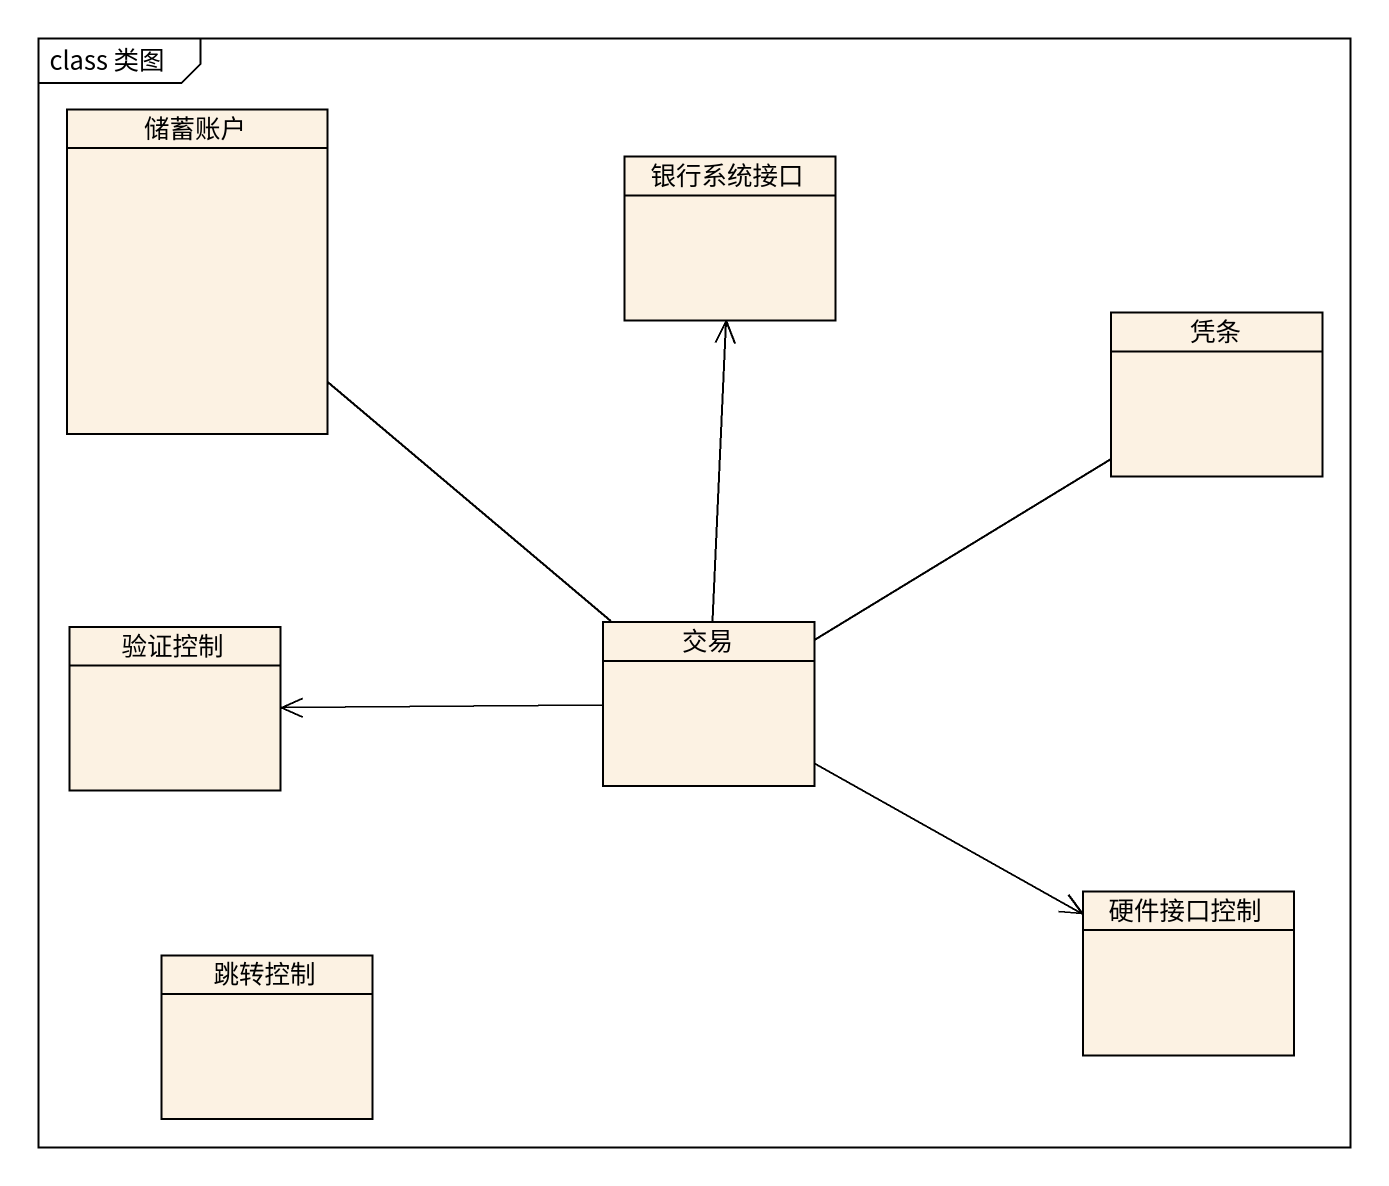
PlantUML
@startuml
mainframe class 类图
hide circle
hide empty members
class 储蓄账户
class 银行系统接口
class 凭条
class 交易
class 验证控制
class 硬件接口控制
class 跳转控制
交易 -up- 储蓄账户
交易 -up-> 银行系统接口
交易 -up- 凭条
交易 -left-> 验证控制
交易 -right-> 硬件接口控制
@enduml
